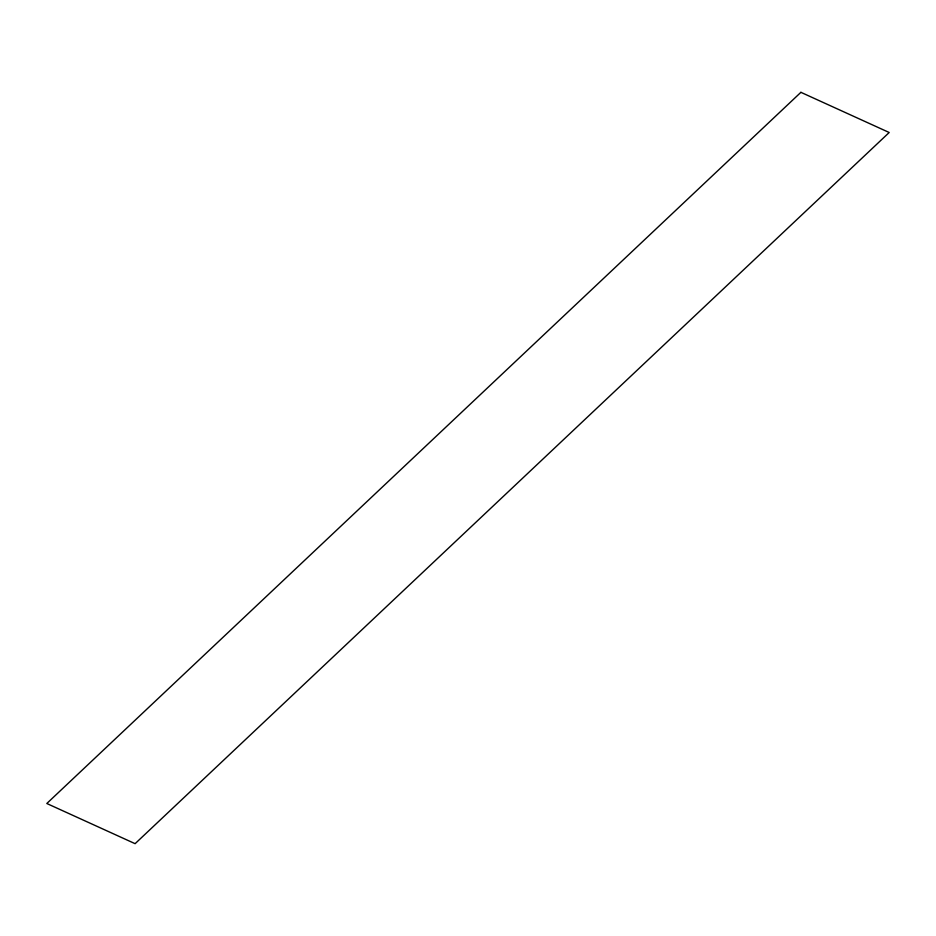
<?xml version="1.0" encoding="UTF-8"?>
<svg xmlns="http://www.w3.org/2000/svg" width="936" height="936" viewBox="0 0 936 936"><rect width="100%" height="100%" fill="white"/><g stroke="black" fill="none" stroke-linecap="round" stroke-linejoin="round"><path stroke-width="1.4" d="M800.9 92.325L46.8 803.497L135.1 843.675L889.2 132.502L800.9 92.325"/></g></svg>
